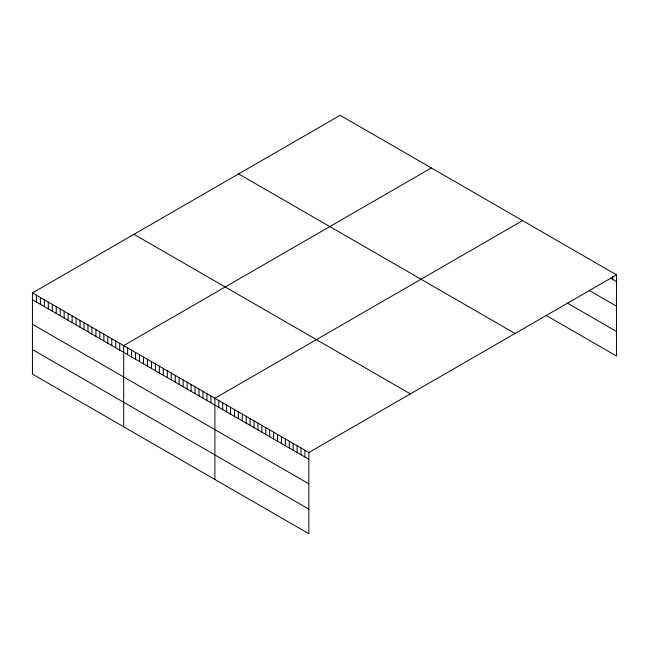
<?xml version="1.0" encoding="UTF-8"?>
<svg xmlns="http://www.w3.org/2000/svg" width="649" height="649" viewBox="0 0 649 649"><rect width="100%" height="100%" fill="white"/><g stroke="black" fill="none" stroke-linecap="round" stroke-linejoin="round"><path stroke-width="0.97" d="M616.55 274.868L308.851 452.515L308.851 533.713L32.45 374.132L32.45 292.934L340.149 115.287L616.55 274.868L616.55 356.066L546.069 315.373M431.358 167.953L123.667 345.601L123.667 426.791M522.575 220.611L214.876 398.259L214.876 479.457M610.287 278.04L616.55 281.65M589.138 290.387L616.55 306.206M567.21 303.026L616.55 331.509M238.605 173.916L515.014 333.489M133.986 234.313L410.395 393.894M32.45 292.934L308.851 452.515M32.45 299.716L308.851 459.297M32.45 324.273L308.851 483.854M32.45 349.576L308.851 509.157M612.632 276.482L612.632 279.394M304.941 450.252L304.941 457.042M301.022 447.997L301.022 454.779M297.104 445.733L297.104 452.515M293.194 443.47L293.194 450.26M289.276 441.215L289.276 447.997M285.357 438.951L285.357 445.733M281.447 436.688L281.447 443.478M277.529 434.432L277.529 441.215M273.61 432.169L273.61 438.951M269.7 429.906L269.7 436.696M265.782 427.65L265.782 434.432M261.863 425.387L261.863 432.169M257.953 423.124L257.953 429.914M254.035 420.868L254.035 427.65M250.116 418.605L250.116 425.387M246.206 416.342L246.206 423.132M242.288 414.086L242.288 420.868M238.37 411.823L238.37 418.605M234.451 409.56L234.451 416.35M230.541 407.304L230.541 414.086M226.623 405.041L226.623 411.823M222.704 402.778L222.704 409.568M218.794 400.522L218.794 407.304M210.909 395.971L210.909 402.753M206.942 393.675L206.942 400.465M202.983 391.388L202.983 398.178M199.016 389.1L199.016 395.882M195.049 386.812L195.049 393.594M191.082 384.524L191.082 391.306M187.115 382.229L187.115 389.019M183.148 379.941L183.148 386.723M179.181 377.653L179.181 384.435M175.222 375.365L175.222 382.147M171.255 373.07L171.255 379.86M167.288 370.782L167.288 377.564M163.321 368.494L163.321 375.276M159.354 366.206L159.354 372.988M155.387 363.911L155.387 370.701M151.42 361.623L151.42 368.405M147.461 359.335L147.461 366.117M143.494 357.047L143.494 363.829M139.527 354.752L139.527 361.542M135.56 352.464L135.56 359.254M131.593 350.176L131.593 356.958M127.626 347.888L127.626 354.67M119.7 343.305L119.7 350.095M115.733 341.017L115.733 347.799M111.766 338.729L111.766 345.511M107.799 336.442L107.799 343.224M103.832 334.146L103.832 340.936M99.865 331.858L99.865 338.64M95.906 329.57L95.906 336.352M91.939 327.283L91.939 334.065M87.972 324.987L87.972 331.777M84.005 322.699L84.005 329.481M80.038 320.411L80.038 327.193M76.071 318.124L76.071 324.906M72.104 315.828L72.104 322.618M68.145 313.54L68.145 320.33M64.178 311.252L64.178 318.034M60.211 308.965L60.211 315.747M56.244 306.677L56.244 313.459M52.277 304.381L52.277 311.171M48.31 302.093L48.31 308.875M44.351 299.806L44.351 306.588M40.384 297.518L40.384 304.3M36.417 295.222L36.417 302.012"/></g></svg>
